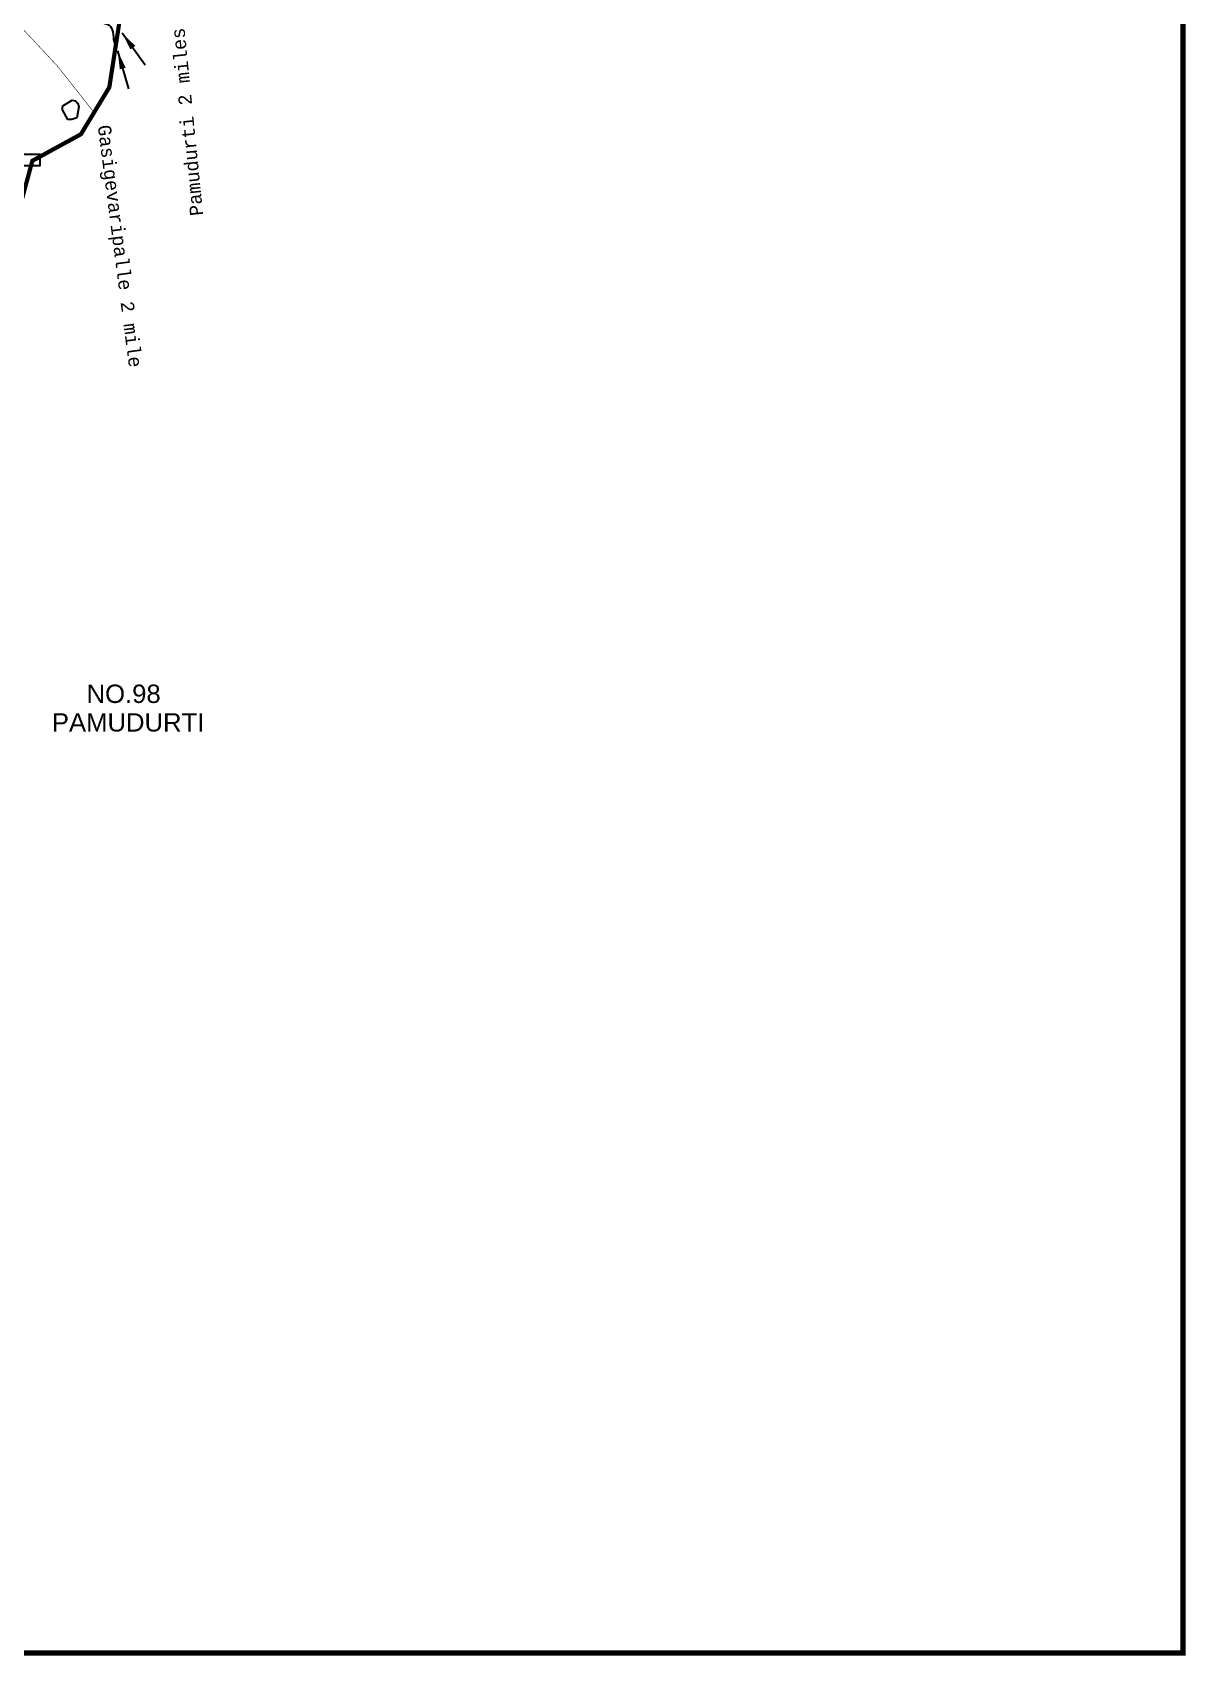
# Model space of a CAD drawing. Header units: feet. Extents: x 817053 to 823644, y 1580505 to 1588104.
# Drawn here: x 821447 to 823644, y 1581004 to 1584099 of the extents above; entities that cross this region are included whole.
import ezdxf

# ---------------------------------------------------------------- set-up
doc = ezdxf.new("R2010")
doc.units = ezdxf.units.FT
doc.header["$LTSCALE"] = 15
doc.header["$MEASUREMENT"] = 0
doc.linetypes.add('HIDDEN2', pattern=[0.1875, 0.125, -0.0625])
for name, color, linetype in [('HILL', 17, 'Continuous'), ('PLOT NO', 7, 'Continuous'), ('ROADS', 6, 'Continuous'), ('TANKS-STREAM', 4, 'Continuous'), ('TEXT', 1, 'Continuous'), ('VILLAGE STONES', 240, 'Continuous')]:
    doc.layers.add(name, color=color, linetype=linetype)
doc.layers.add('VILLAGE BOUNDRY', color=5, linetype='HIDDEN2', lineweight=100)
doc.styles.add('section', font='consola.ttf', dxfattribs={"height": 25})
doc.styles.get("Standard").update_dxf_attribs({"font": 'arial.ttf'})
doc.dimstyles.get("Standard").update_dxf_attribs({"dimtxt": 0.18, "dimasz": 35, "dimexe": 0.18, "dimexo": 0.0625, "dimgap": 0.09, "dimtad": 0, "dimtih": 1, "dimtoh": 1, "dimdec": 4, "dimzin": 0, "dimdsep": 46, "dimtxsty": 'Standard', "dimcen": 0.09, "dimadec": 0, "dimazin": 0, "dimtfac": 1, "dimtdec": 4, "dimtofl": 0, "dimtmove": 0, "dimatfit": 3, "dimfxl": 0, "dimtolj": 1, "dimtzin": 0, "dimarcsym": 0})

msp = doc.modelspace()

# ---------------------------------------------------------------- linework, layer by layer
at = {"layer": 'HILL', "lineweight": -2}
msp.add_lwpolyline([(821503.6, 1583952), (821504.8, 1583958.9), (821522.7, 1583969.9), (821528.8, 1583968.6), (821533.3, 1583963.4), (821535.3, 1583956.9), (821531.3, 1583936.2), (821521.9, 1583932.5), (821514.6, 1583932.5), (821504.4, 1583951.2)], dxfattribs=at)
at = {"layer": 'PLOT NO', "color": 5, "linetype": 'Continuous', "lineweight": -2, "const_width": 10}
msp.add_lwpolyline([(823639.5, 1588099.5), (817057.8, 1588099.5), (817057.8, 1581009.3), (823639.5, 1581009.3)], close=True, dxfattribs=at)
at = {"layer": 'ROADS', "linetype": 'HIDDEN2', "lineweight": -2, "ltscale": 10, "const_width": 1}
msp.add_lwpolyline([(821563.7, 1583947), (821494.9, 1584034.3), (821370.7, 1584167.4), (821328.3, 1584182.2), (821273.9, 1584234.7), (821225.1, 1584264.3), (821165.7, 1584367.8), (821144.9, 1584443.8), (821115.3, 1584479.4), (821077, 1584535), (821050.3, 1584549.1), (820996.6, 1584612.3), (820954.6, 1584627.8), (820918.8, 1584659.7), (820890.1, 1584689.4), (820813.6, 1584821.8), (820725.9, 1584918.8), (820648.9, 1585016.6), (820606.9, 1585097.3), (820526.8, 1585251), (820489.9, 1585303.7), (820439.6, 1585336), (820408.6, 1585407.2), (820371.4, 1585443.2)], dxfattribs=at)
at = {"layer": 'TANKS-STREAM', "lineweight": -2}
msp.add_spline([(821222.6, 1584459.2), (821227.1, 1584457.5), (821229.9, 1584449.5), (821240.9, 1584437.2), (821255.5, 1584423.8), (821266.1, 1584419.5), (821275, 1584418.9), (821289.9, 1584407.8), (821306.3, 1584399.6), (821321.6, 1584392.1), (821328.4, 1584380.5), (821338.5, 1584372.5), (821351.5, 1584367.4), (821361, 1584353.2), (821367.3, 1584340.2), (821375, 1584330), (821380.1, 1584326.5), (821386.5, 1584322.5), (821392.6, 1584312.1), (821397.3, 1584307.5), (821404.3, 1584303.3), (821420.2, 1584298.8), (821434.4, 1584291.3), (821452.2, 1584287.5), (821467.9, 1584281.1), (821478.3, 1584270.7), (821494.3, 1584262.8), (821503.4, 1584252.6), (821511.7, 1584232.3), (821521.8, 1584219.4), (821528.7, 1584204), (821542.8, 1584179.1), (821550.9, 1584167), (821563.4, 1584154.3), (821570.8, 1584141.3), (821575.4, 1584122.8), (821585, 1584115.9), (821593.4, 1584112.3), (821599.9, 1584099.8), (821602.6, 1584081), (821605, 1584073.7)], degree=3, dxfattribs=at)
at = {"layer": 'VILLAGE BOUNDRY', "lineweight": -2, "ltscale": 25, "const_width": 8}
msp.add_lwpolyline([(821612.6, 1584118.1), (821593.5, 1583994.2), (821539.4, 1583904.7), (821446.8, 1583854), (821413.6, 1583731.3)], dxfattribs=at)
msp.add_lwpolyline([(821612.6, 1584118.1), (821593.5, 1583994.2), (821539.4, 1583904.7), (821446.8, 1583854), (821413.6, 1583731.3)], dxfattribs=at)
at = {"layer": 'VILLAGE STONES', "lineweight": -2}
msp.add_lwpolyline([(821428.9, 1583866.4), (821460.8, 1583866.4), (821460.8, 1583844.2), (821428.9, 1583844.2)], close=True, dxfattribs=at)

# ---------------------------------------------------------------- texts
at = {"layer": 'PLOT NO', "linetype": 'Continuous', "lineweight": -2, "style": 'section'}
for s, rotation, p in [('Pamudurti 2 miles', 95.7262, (821772.5, 1583750.3)), ('Gasigevaripalle 2 mile', 277.3845, (821571.3, 1583920.8))]:
    msp.add_text(s, height=25, rotation=rotation, dxfattribs=at).set_placement(p)
at = {"layer": 'TEXT', "lineweight": -2}
for s, p in [('NO.98', (821550.1, 1582820.4)), ('PAMUDURTI', (821484, 1582765.9))]:
    msp.add_text(s, height=35, dxfattribs=at).set_placement(p)

# ---------------------------------------------------------------- leaders
at = {"layer": 'VILLAGE BOUNDRY', "linetype": 'Continuous', "lineweight": -2}
for points in [[(821617.8, 1584098), (821661.8, 1584037.2)], [(821609.3, 1584063.5), (821630.2, 1583991.5)]]:
    msp.add_leader(points, dimstyle='Standard', override={"dimgap": 0.09, "dimtad": 0}, dxfattribs=at)

doc.saveas('drawing.dxf')
